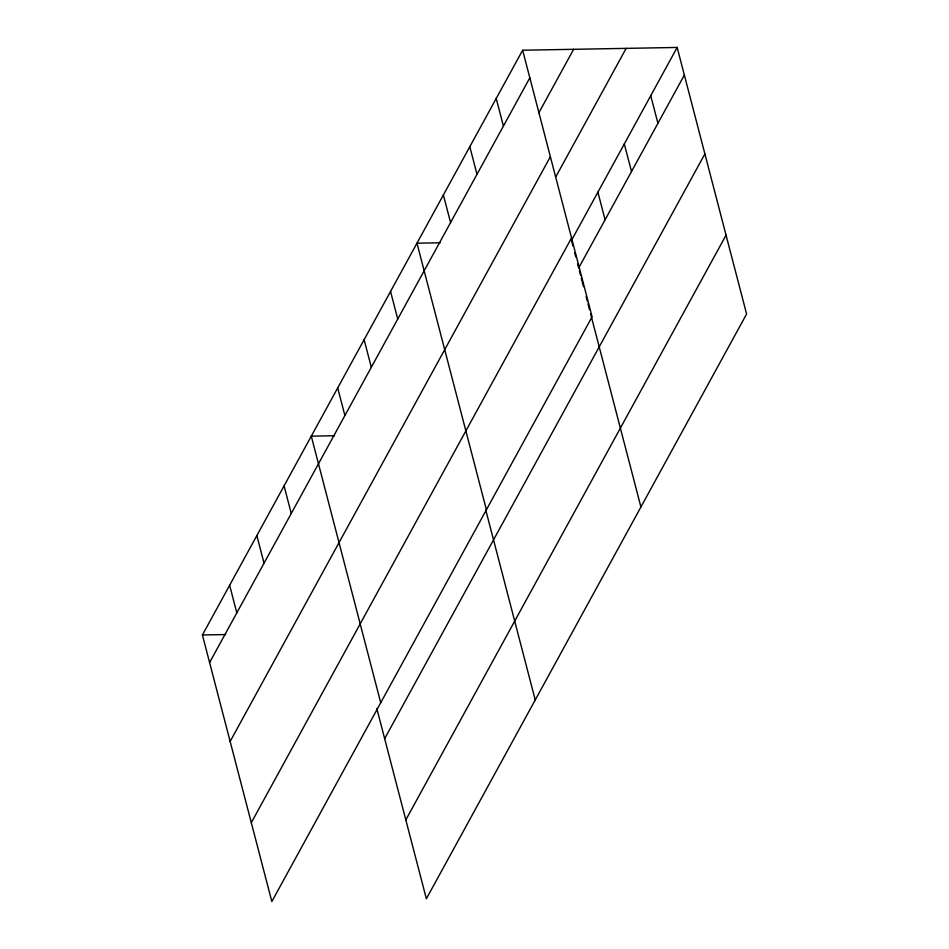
<?xml version="1.0" encoding="UTF-8"?>
<svg xmlns="http://www.w3.org/2000/svg" width="949" height="949" viewBox="0 0 949 949"><rect width="100%" height="100%" fill="white"/><g stroke="black" fill="none" stroke-linecap="round" stroke-linejoin="round"><path stroke-width="1.42" d="M522.638 50.226L592.081 316.8L271.841 901.55L202.41 634.976L522.638 50.226L677.159 47.45L746.59 314.024L426.362 898.774L376.812 708.559M209.599 662.58L529.827 77.842M538.866 112.789L573.623 49.312M230.144 741.442L550.373 156.692M555.948 176.585L626.162 48.363M251.307 822.688L571.535 237.95M571.476 240.417L677.159 47.45M684.348 75.054L578.665 268.021L577.585 263.881M384.653 738.666L704.882 153.916M405.816 819.912L726.044 235.162M440.277 242.778L416.967 243.193L486.398 509.767M334.594 435.745L311.284 436.16L380.727 702.735M202.41 634.976L225.72 634.561M650.729 95.695L657.93 123.299M624.312 143.928L631.512 171.544M597.894 192.173L605.082 219.788M571.832 241.793L572.911 245.933M574.714 252.837L575.794 256.977M579.412 270.892L580.539 275.198M581.286 278.057L583.528 286.669M586.138 296.705L587.253 300.999M588 303.87L589.495 309.611M590.622 313.905L640.919 506.991M496.22 98.471L503.409 126.075M469.802 146.715L476.991 174.319M443.385 194.948L450.573 222.564M485.686 509.743L535.236 699.959M390.549 291.438L397.738 319.042M364.119 339.683L371.32 367.287M337.702 387.916L344.902 415.532M284.071 485.864L291.26 513.468M256.847 535.568L264.036 563.172M229.634 585.272L236.823 612.876"/></g></svg>
